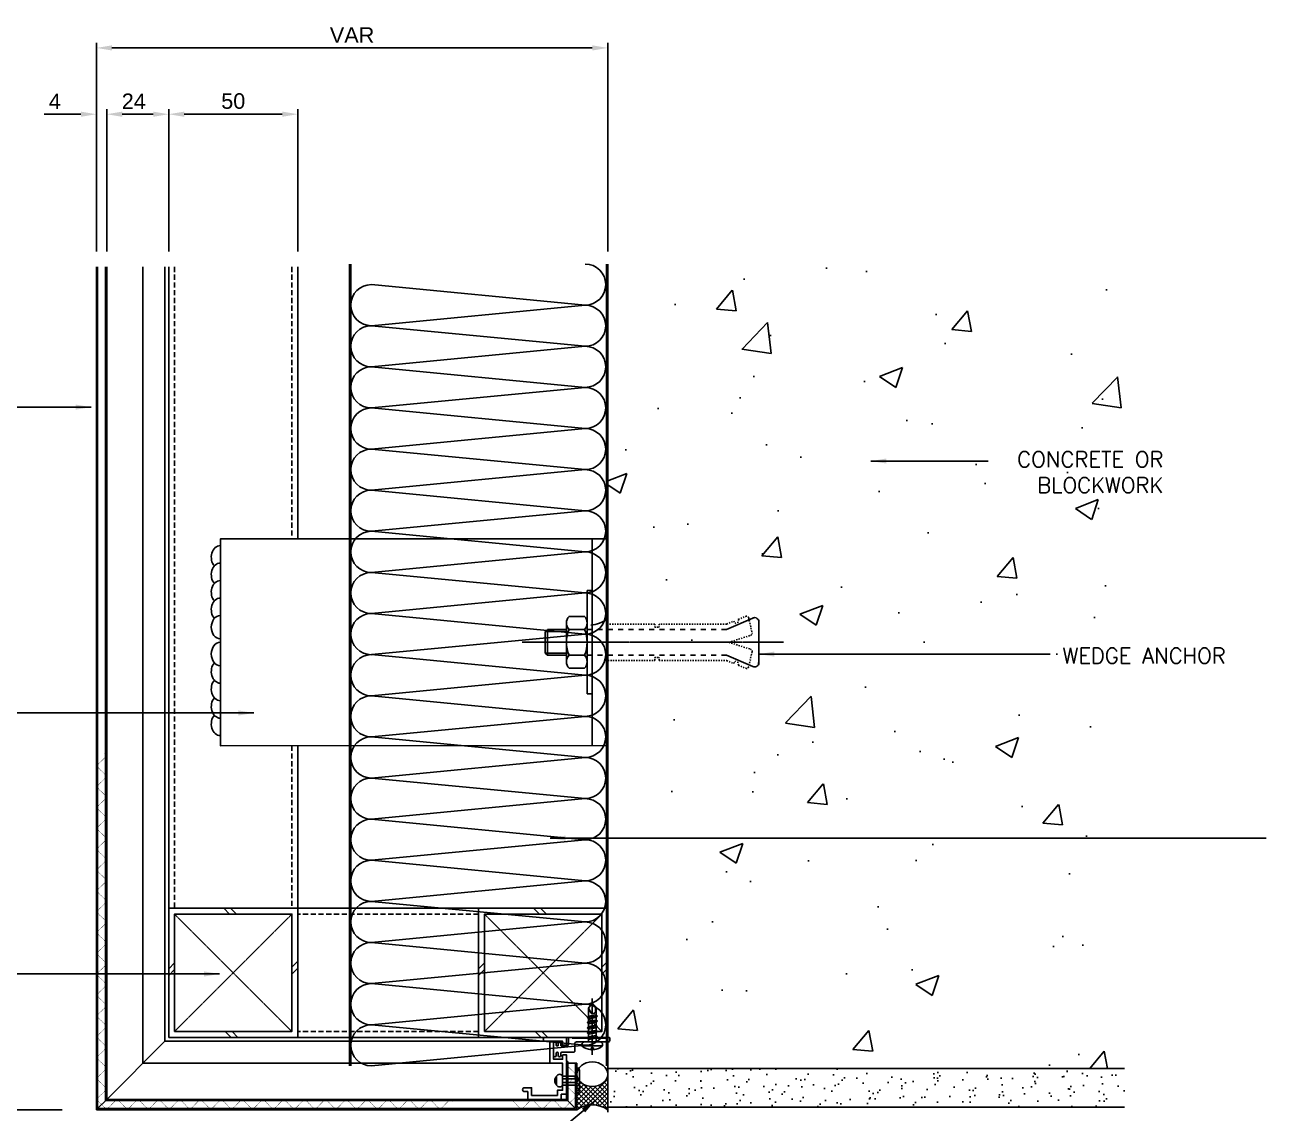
# Model space of a CAD drawing. Header units: millimetres. Extents: x 3549 to 7984, y 668 to 4080.
# Drawn here: x 3926.2 to 4406.7, y 1752.8 to 2174.1 of the extents above; entities that cross this region are included whole.
import ezdxf

# ---------------------------------------------------------------- set-up
doc = ezdxf.new("R2010")
doc.units = ezdxf.units.MM
for name, pattern in [('A2', [8, 2, -2, 2, -2]), ('C2', [1.125, 0.75, -0.125, 0.125, -0.125]), ('CENTER', [7.75, 7.25, -0.25, 0, -0.25]), ('HIDDEN', [0.375, 0.25, -0.125]), ('HIDDEN2', [1, 0.5, -0.5])]:
    doc.linetypes.add(name, pattern=pattern)
doc.layers.get('Defpoints').update_dxf_attribs({"color": 211})
for name, color, linetype in [('.1 text box', 7, 'Continuous'), ('3', 3, 'Continuous'), ('4', 4, 'Continuous'), ('A-SECT-WALL', 52, 'Continuous'), ('BOARD', 55, 'Continuous'), ('Bolt', 1, 'Continuous'), ('Dims', 1, 'Continuous'), ('FAST', 60, 'Continuous'), ('INS', 2, 'Continuous'), ('PI', 6, 'Continuous'), ('Structure', 6, 'Continuous'), ('TEXT', 2, 'Continuous')]:
    doc.layers.add(name, color=color, linetype=linetype)
doc.layers.add('NT Panel', color=7, linetype='Continuous', true_color=0xbfff7f)
doc.layers.add('PANEL', color=9, linetype='Continuous', true_color=0x808080)
doc.styles.get("Standard").update_dxf_attribs({"font": 'arial.ttf'})
doc.styles.add('style1', font='simplex.shx')
doc.dimstyles.new('Telling', dxfattribs={"dimscale": 2, "dimtxt": 3, "dimasz": 3, "dimexe": 1, "dimexo": 3, "dimgap": 1, "dimtad": 1, "dimdec": 1, "dimrnd": 1, "dimdsep": 46, "dimtxsty": 'Standard', "dimcen": 3, "dimclrd": 1, "dimclre": 1, "dimclrt": 2, "dimadec": 0, "dimazin": 0, "dimtfac": 1, "dimtdec": 1, "dimtofl": 0, "dimtmove": 0, "dimatfit": 0, "dimfxl": 1, "dimtolj": 1, "dimtzin": 0, "dimlwe": -1, "dimarcsym": 0})

# ---------------------------------------------------------------- blocks, each defined once
blk = doc.blocks.new('*D52')
at = {"layer": 'Defpoints', "color": 0, "transparency": 16777216}
for p in [(3701.16, 2080.39), (3953.87, 2080.39), (3946.65, 1754.17)]:
    blk.add_point(p, dxfattribs=at)
at = {"layer": 'Dims', "color": 1, "lineweight": -2, "transparency": 16777216}
blk.add_line((3701.16, 1760.17), (3701.16, 2074.39), dxfattribs=at)
at = {"layer": 'Dims', "color": 1, "transparency": 16777216}
blk.add_line((3940.65, 1754.17), (3699.16, 1754.17), dxfattribs=at)
for points in [[(3700.16, 2074.39), (3702.16, 2074.39), (3701.16, 2080.39)], [(3700.16, 1760.17), (3702.16, 1760.17), (3701.16, 1754.17)]]:
    blk.add_solid(points, dxfattribs=at)
at = {"layer": 'Dims', "color": 2, "transparency": 16777216, "insert": (3696.11, 1917.28), "char_height": 6, "attachment_point": 5, "rotation": 90}
blk.add_mtext('\\A1;ALUMIX FLUX "DIM"', dxfattribs=at)
blk = doc.blocks.new('*D45')
at = {"layer": 'Defpoints', "color": 0, "transparency": 16777216}
for p in [(4139.87, 1754.17), (4151.87, 1754.17), (4139.87, 1728.97)]:
    blk.add_point(p, dxfattribs=at)
at = {"layer": 'Dims', "color": 1, "transparency": 16777216}
for p, q in [((4139.87, 1748.17), (4139.87, 1726.97)), ((4151.87, 1748.17), (4151.87, 1726.97))]:
    blk.add_line(p, q, dxfattribs=at)
at = {"layer": 'Dims', "color": 1, "lineweight": -2, "transparency": 16777216}
for p, q in [((4133.87, 1728.97), (4127.87, 1728.97)), ((4157.87, 1728.97), (4163.87, 1728.97))]:
    blk.add_line(p, q, dxfattribs=at)
at = {"layer": 'Dims', "color": 1, "transparency": 16777216}
for points in [[(4133.87, 1729.97), (4133.87, 1727.97), (4139.87, 1728.97)], [(4157.87, 1729.97), (4157.87, 1727.97), (4151.87, 1728.97)]]:
    blk.add_solid(points, dxfattribs=at)
at = {"layer": 'Dims', "color": 2, "transparency": 16777216, "insert": (4145.87, 1733.98), "char_height": 6, "attachment_point": 5}
blk.add_mtext('\\A1;12', dxfattribs=at)
blk = doc.blocks.new('*D32')
at = {"layer": 'Defpoints', "color": 0, "transparency": 16777216}
for p in [(3946.65, 1754.17), (3701.16, 1539.88), (4055.87, 1539.88)]:
    blk.add_point(p, dxfattribs=at)
at = {"layer": 'Dims', "color": 1, "transparency": 16777216}
blk.add_line((3940.65, 1754.17), (3699.16, 1754.17), dxfattribs=at)
at = {"layer": 'Dims', "color": 1, "lineweight": -2, "transparency": 16777216}
blk.add_line((3701.16, 1748.17), (3701.16, 1545.88), dxfattribs=at)
at = {"layer": 'Dims', "color": 1, "transparency": 16777216}
for points in [[(3700.16, 1748.17), (3702.16, 1748.17), (3701.16, 1754.17)], [(3700.16, 1545.88), (3702.16, 1545.88), (3701.16, 1539.88)]]:
    blk.add_solid(points, dxfattribs=at)
at = {"layer": 'Dims', "color": 2, "transparency": 16777216, "insert": (3696.05, 1647.03), "char_height": 6, "attachment_point": 5, "rotation": 90}
blk.add_mtext('\\A1;WINDOW "DIM"', dxfattribs=at)
blk = doc.blocks.new('50')
at = {"color": 1, "linetype": 'CENTER'}
for p, q in [((-3.97, -22.7), (-49.37, 22.7)), ((-3.97, 22.7), (-49.37, -22.7))]:
    blk.add_line(p, q, dxfattribs=at)
at = {"layer": 'PI', "color": 9}
for p, q in [((-31.12, 25), (-28.82, 22.7)), ((-28.47, 25), (-26.17, 22.7)), ((-49.37, 1.24), (-51.67, -1.06)), ((-1.67, 1.82), (-3.97, -0.48)), ((-49.37, -1.41), (-51.67, -3.71)), ((-1.67, -0.83), (-3.97, -3.13)), ((-30.54, -22.7), (-28.24, -25)), ((-27.89, -22.7), (-25.59, -25))]:
    blk.add_line(p, q, dxfattribs=at)
at = {"layer": 'PI', "color": 4}
for points in [[(-1.67, -25), (-51.67, -25), (-51.67, 25), (-1.67, 25)], [(-3.97, -22.7), (-49.37, -22.7), (-49.37, 22.7), (-3.97, 22.7)]]:
    blk.add_lwpolyline(points, close=True, dxfattribs=at)
blk = doc.blocks.new('*D28')
at = {"layer": 'Defpoints', "color": 0, "transparency": 16777216}
for p in [(3957.87, 2139.48), (3957.87, 2080.39), (3981.87, 2080.39)]:
    blk.add_point(p, dxfattribs=at)
at = {"layer": 'Dims', "color": 1, "transparency": 16777216}
for p, q in [((3957.87, 2086.39), (3957.87, 2141.48)), ((3981.87, 2086.39), (3981.87, 2141.48))]:
    blk.add_line(p, q, dxfattribs=at)
at = {"layer": 'Dims', "color": 1, "lineweight": -2, "transparency": 16777216}
blk.add_line((3975.87, 2139.48), (3963.87, 2139.48), dxfattribs=at)
at = {"layer": 'Dims', "color": 1, "transparency": 16777216}
for points in [[(3963.87, 2140.48), (3963.87, 2138.48), (3957.87, 2139.48)], [(3975.87, 2140.48), (3975.87, 2138.48), (3981.87, 2139.48)]]:
    blk.add_solid(points, dxfattribs=at)
at = {"layer": 'Dims', "color": 2, "transparency": 16777216, "insert": (3968.37, 2144.49), "char_height": 6, "attachment_point": 5}
blk.add_mtext('\\A1;24', dxfattribs=at)
blk = doc.blocks.new('*D29')
at = {"layer": 'Defpoints', "color": 0, "transparency": 16777216}
for p in [(3953.87, 2139.48), (3953.87, 2080.39), (3957.87, 2080.39)]:
    blk.add_point(p, dxfattribs=at)
at = {"layer": 'Dims', "color": 1, "lineweight": -2, "transparency": 16777216}
for p, q in [((3947.87, 2139.48), (3933.72, 2139.48)), ((3963.87, 2139.48), (3969.87, 2139.48))]:
    blk.add_line(p, q, dxfattribs=at)
at = {"layer": 'Dims', "color": 1, "transparency": 16777216}
for p, q in [((3953.87, 2086.39), (3953.87, 2141.48)), ((3957.87, 2086.39), (3957.87, 2141.48))]:
    blk.add_line(p, q, dxfattribs=at)
for points in [[(3947.87, 2140.48), (3947.87, 2138.48), (3953.87, 2139.48)], [(3963.87, 2140.48), (3963.87, 2138.48), (3957.87, 2139.48)]]:
    blk.add_solid(points, dxfattribs=at)
at = {"layer": 'Dims', "color": 2, "transparency": 16777216, "insert": (3937.8, 2144.48), "char_height": 6, "attachment_point": 5}
blk.add_mtext('\\A1;4', dxfattribs=at)
blk = doc.blocks.new('*D30')
at = {"layer": 'Defpoints', "color": 0, "transparency": 16777216}
for p in [(4151.87, 2165.14), (3953.87, 2080.39), (4151.87, 2080.39)]:
    blk.add_point(p, dxfattribs=at)
at = {"layer": 'Dims', "color": 1, "transparency": 16777216}
for p, q in [((3953.87, 2086.39), (3953.87, 2167.14)), ((4151.87, 2086.39), (4151.87, 2167.14))]:
    blk.add_line(p, q, dxfattribs=at)
at = {"layer": 'Dims', "color": 1, "lineweight": -2, "transparency": 16777216}
blk.add_line((3959.87, 2165.14), (4145.87, 2165.14), dxfattribs=at)
at = {"layer": 'Dims', "color": 1, "transparency": 16777216}
for points in [[(3959.87, 2166.14), (3959.87, 2164.14), (3953.87, 2165.14)], [(4145.87, 2166.14), (4145.87, 2164.14), (4151.87, 2165.14)]]:
    blk.add_solid(points, dxfattribs=at)
at = {"layer": 'Dims', "color": 2, "transparency": 16777216, "insert": (4052.87, 2170.14), "char_height": 6, "attachment_point": 5}
blk.add_mtext('\\A1;VAR', dxfattribs=at)
blk = doc.blocks.new('*D31')
at = {"layer": 'Defpoints', "color": 0, "transparency": 16777216}
for p in [(4031.87, 2139.48), (3981.87, 2080.39), (4031.87, 2080.39)]:
    blk.add_point(p, dxfattribs=at)
at = {"layer": 'Dims', "color": 1, "transparency": 16777216}
for p, q in [((3981.87, 2086.39), (3981.87, 2141.48)), ((4031.87, 2086.39), (4031.87, 2141.48))]:
    blk.add_line(p, q, dxfattribs=at)
at = {"layer": 'Dims', "color": 1, "lineweight": -2, "transparency": 16777216}
blk.add_line((3987.87, 2139.48), (4025.87, 2139.48), dxfattribs=at)
at = {"layer": 'Dims', "color": 1, "transparency": 16777216}
for points in [[(3987.87, 2140.48), (3987.87, 2138.48), (3981.87, 2139.48)], [(4025.87, 2140.48), (4025.87, 2138.48), (4031.87, 2139.48)]]:
    blk.add_solid(points, dxfattribs=at)
at = {"layer": 'Dims', "color": 2, "transparency": 16777216, "insert": (4006.87, 2144.54), "char_height": 6, "attachment_point": 5}
blk.add_mtext('\\A1;50', dxfattribs=at)
blk = doc.blocks.new('SLIDE-MOLD')
at = {"layer": '.1 text box', "color": 7, "ltscale": 0.8, "true_color": 0xffffff, "elevation": 0}
blk.add_lwpolyline([(27951.36, 11468.84), (27951.36, 11465.84), (27951.36, 11468.84), (27964.36, 11468.84), (27964.36, 11466.84), (27966.36, 11466.84), (27966.36, 11454.59), (27966.74, 11454.52, -0.679596), (27966.74, 11454.15), (27966.36, 11454.09), (27966.36, 11451.59), (27965.11, 11451.59, -0.414214), (27964.86, 11451.84), (27964.86, 11453.34), (27961.36, 11453.34), (27961.36, 11446.34), (27964.86, 11446.34), (27964.86, 11447.59, -0.414214), (27965.11, 11447.84), (27966.36, 11447.84), (27966.36, 11445.09, -0.414214), (27966.11, 11444.84), (27958.11, 11444.84, -1), (27958.11, 11446.34), (27959.86, 11446.34), (27959.86, 11454.59, -0.414214), (27960.11, 11454.84), (27964.86, 11454.84), (27964.86, 11465.34), (27962.86, 11465.34), (27962.86, 11467.34), (27952.86, 11467.34), (27952.86, 11464.34), (27950.11, 11464.34, -1), (27950.11, 11465.84), (27951.36, 11465.84)], format="xyb", dxfattribs=at)
blk.add_lwpolyline([(27982.86, 11444.84), (27981.86, 11444.84, -0.414214), (27981.61, 11445.09), (27981.61, 11445.14), (27968.61, 11445.14), (27968.61, 11445.09, -0.414214), (27968.36, 11444.84), (27967.36, 11444.84, -0.414214), (27967.11, 11445.09), (27967.11, 11447.64, 0.414214), (27966.61, 11448.14), (27964.41, 11448.14, 0.414214), (27964.16, 11447.89), (27964.16, 11446.94, -1), (27963.16, 11446.94), (27963.16, 11447.89, 0.414214), (27962.91, 11448.14), (27962.61, 11448.14, 0.414214), (27962.36, 11447.89), (27962.36, 11446.94, -1), (27961.36, 11446.94), (27961.36, 11451.84, -1), (27962.36, 11451.84), (27962.36, 11450.89, 0.414214), (27962.61, 11450.64), (27962.91, 11450.64, 0.414214), (27963.16, 11450.89), (27963.16, 11451.84, -1), (27964.16, 11451.84), (27964.16, 11450.89, 0.414214), (27964.41, 11450.64), (27969.12, 11450.64, -0.414214), (27969.62, 11450.14), (27969.62, 11447.14, 0.414214), (27970.12, 11446.64), (27976.06, 11446.64), (27976.36, 11446.34), (27976.66, 11446.64), (27982.61, 11446.64, -0.414214), (27983.11, 11446.14), (27983.11, 11445.09, -0.414214)], format="xyb", close=True, dxfattribs=at)
blk = doc.blocks.new('피스')
at = {"color": 1, "linetype": 'CENTER'}
for p, q in [((0, 4.99), (0, -16.77)), ((-0.5, 2.98), (-0.4, 2.3)), ((0.5, 2.98), (0.4, 2.3))]:
    blk.add_line(p, q, dxfattribs=at)
at = {"color": 6}
for p, q in [((-4, 1.5), (-4, 1)), ((-4, 1.5), (4, 1.5)), ((-3, 0), (3, 0)), ((-0.4, 2.3), (0.4, 2.3)), ((4, 1.5), (4, 1)), ((2, -1.5), (-2, -2)), ((-1.5, -1.5), (-2, -2)), ((-2, -2), (-1.5, -2.5)), ((-1.5, -3.5), (-2, -4)), ((2, -3.5), (-2, -4)), ((-2, -4), (-1.5, -4.5)), ((-1.5, -0.5), (-1.5, -1.5)), ((1.5, -1), (-1.5, -1.5)), ((1.5, -2), (-1.5, -2.5)), ((-1.5, -2.5), (-1.5, -3.5)), ((1.5, -3), (-1.5, -3.5)), ((1.5, -4), (-1.5, -4.5)), ((-1.5, -4.5), (-1.5, -5.5)), ((1.5, -0.5), (1.5, -1)), ((1.5, -1), (2, -1.5)), ((2, -1.5), (1.5, -2)), ((1.5, -2), (1.5, -3)), ((1.5, -3), (2, -3.5)), ((2, -3.5), (1.5, -4)), ((1.5, -4), (1.5, -5)), ((-1.5, -5.5), (-2, -6)), ((2, -5.5), (-2, -6)), ((-2, -6), (-1.5, -6.5)), ((-1.5, -7.5), (-2, -8)), ((2, -7.5), (-2, -8)), ((-2, -8), (-1.5, -8.5)), ((-1.5, -9.5), (-2, -10)), ((2, -9.5), (-2, -10)), ((1.5, -5), (-1.5, -5.5)), ((1.5, -6), (-1.5, -6.5)), ((-1.5, -6.5), (-1.5, -7.5)), ((1.5, -7), (-1.5, -7.5)), ((1.5, -8), (-1.5, -8.5)), ((-1.5, -8.5), (-1.5, -9.5)), ((1.5, -9), (-1.5, -9.5)), ((1.5, -5), (2, -5.5)), ((2, -5.5), (1.5, -6)), ((1.5, -6), (1.5, -7)), ((1.5, -7), (2, -7.5)), ((2, -7.5), (1.5, -8)), ((1.5, -8), (1.5, -9)), ((1.5, -9), (2, -9.5)), ((2, -9.5), (1.5, -10)), ((-2, -10), (-1.5, -10.5)), ((1.5, -10), (-1.5, -10.5)), ((-1.5, -10.5), (-1.5, -13.5)), ((0, -15), (-1.5, -13.5)), ((-1.27, -13.54), (-1.27, -11.97)), ((0, -15), (-1.27, -13.54)), ((0, -15), (1.5, -13.03)), ((1.5, -13.03), (0.6, -11.47)), ((1.5, -10), (1.5, -13.03))]:
    blk.add_line(p, q, dxfattribs=at)
for centre, radius, start, end in [((0, -3.08), 6.08, 94.7146, 131.1121), ((-3, 1), 1, 180, 270), ((-2, -0.5), 0.5, 0, 90), ((0, -3.08), 6.08, 48.8879, 85.2854), ((2, -0.5), 0.5, 90, 180), ((3, 1), 1, 270, 0), ((-0.27, -11.97), 1, 30.0863, 180)]:
    blk.add_arc(centre, radius, start, end, dxfattribs=at)
blk = doc.blocks.new('N-SCREW')
at = {"color": 6}
blk.add_blockref('피스', (17.25, -1.03), dxfattribs=at)
blk = doc.blocks.new('sandwitch-p')
at = {"layer": 'PANEL'}
for p, q in [((-402.14, 2613.74), (-394.18, 2696.5)), ((-394.18, 2696.5), (-386.22, 2613.74)), ((-386.22, 2613.74), (-378.27, 2696.5)), ((-378.27, 2696.5), (-370.31, 2613.74)), ((-370.31, 2613.74), (-362.35, 2696.5)), ((-362.35, 2696.5), (-354.39, 2613.74)), ((-354.39, 2613.74), (-346.43, 2696.5)), ((-346.43, 2696.5), (-338.48, 2613.74)), ((-338.48, 2613.74), (-330.52, 2696.5)), ((-330.52, 2696.5), (-322.56, 2613.74))]:
    blk.add_line(p, q, dxfattribs=at)
for points in [[(-322.56, 2705.28), (-410.1, 2705.28)], [(-322.56, 2704.78), (-410.1, 2704.78)], [(-322.56, 2605.78), (-410.1, 2605.78)], [(-322.56, 2605.28), (-410.1, 2605.28)]]:
    blk.add_lwpolyline(points, dxfattribs=at)
for centre, start, end in [((-402.14, 2696.5), 0, 180), ((-386.22, 2696.5), 0, 180), ((-370.31, 2696.5), 0, 180), ((-354.39, 2696.5), 0, 180), ((-338.48, 2696.5), 0, 180), ((-394.18, 2613.74), 180, 0), ((-378.27, 2613.74), 180, 0), ((-362.35, 2613.74), 180, 0), ((-346.43, 2613.74), 180, 0), ((-330.52, 2613.74), 180, 0)]:
    blk.add_arc(centre, 7.96, start, end, dxfattribs=at)

msp = doc.modelspace()

# ---------------------------------------------------------------- hatches: boundary and pattern name
at = {"ltscale": 0.5}
h = msp.add_hatch(dxfattribs=at)
h.set_pattern_fill('AR-SAND', color=256, scale=5, angle=-90)
h.set_pattern_definition([(307.5, (-138129.127, 3196235.61), (9.634118845, 0.31496679), [0, -7.6, 0, -8.5, 0, -8.125]), (277.5, (-138129.127, 3196235.61), (14.110730326, -8.848883526), [0, -4.1, 0, -6.85, 0, -2.625]), (237.5, (-138129.127, 3196241.76), (0.028295268, -15.570709309), [0, -2.5, 0, -9, 0, -11.75]), (227.5, (-138129.127, 3196241.76), (4.388377825, -15.030633023), [0, -1.25, 0, -5.9, 0, -6.75])])
h.paths.add_polyline_path([(4351.87, 1755.17), (4351.87, 1770.17), (4151.87, 1770.17), (4151.87, 1755.17)])
at = {"layer": 'BOARD'}
h = msp.add_hatch(dxfattribs=at)
h.set_pattern_fill('ANSI37', color=256, scale=0.4, angle=180, style=0)
h.set_pattern_definition([(225, (25045.8359, 32042.5583), (0.898025557, -0.898025557), []), (315, (25045.8359, 32042.5583), (0.898025557, 0.898025557), [])])
edge = h.paths.add_edge_path()
edge.add_ellipse((4145.87, 1767.89), major_axis=(6, 0), ratio=0.793089, start_angle=180, end_angle=360)
edge.add_line((4151.87, 1767.89), (4151.87, 1754.17))
edge.add_arc((4145.87, 1745.2), 10.79, 416.2071, 483.7929)
edge.add_line((4139.87, 1754.17), (4139.87, 1767.89))
at = {"layer": 'Structure'}
h = msp.add_hatch(dxfattribs=at)
h.set_pattern_fill('AR-CONC', color=256, scale=0.5, style=0)
h.set_pattern_definition([(50, (6261.28, -11087.04), (91.09233, -7.96954), [9.525, -104.775]), (355, (6261.28, -11087.04), (-17.6217, 95.5284), [7.62, -83.8203]), (100.45144, (6268.87, -11087.71), (73.4706, 87.5589), [8.095, -89.0451]), (46.1842, (6261.28, -11061.64), (135.5395, -21.0212), [14.2875, -157.1625]), (96.6356, (6272.57, -11063.4), (118.7021, 123.713), [12.1425, -133.5678]), (351.1842, (6261.28, -11061.64), (118.702, 123.713), [11.43, -125.7299]), (21, (6273.98, -11067.99), (75.8072, -51.1326), [9.525, -104.775]), (326, (6273.98, -11067.99), (30.901, 92.094), [7.62, -83.82]), (71.45144, (6280.3, -11072.25), (106.7082, 40.9614), [8.095, -89.045]), (37.5, (6261.28, -11087.043), (1.5443, 42.27752), [0, -82.804, 0, -85.09, 0, -84.1375]), (7.5, (6261.28, -11087.043), (33.40983, 50.09029), [0, -48.514, 0, -80.899, 0, -32.0675]), (327.5, (6232.958, -11087.043), (67.7953, -2.86437), [0, -31.75, 0, -99.06, 0, -131.445]), (317.5, (6220.26, -11087.04), (74.0646, 12.71325), [0, -41.275, 0, -65.786, 0, -93.345])])
h.paths.add_polyline_path([(4151.87, 2080.39), (4351.87, 2080.39), (4351.87, 1770.17), (4151.87, 1770.17)])

# ---------------------------------------------------------------- linework, layer by layer
at = {"color": 2}
for p, q in [((4145.87, 1895.07), (4145.87, 1975.07)), ((4135.87, 1942.57), (4135.87, 1927.57)), ((4127.68, 1930.9), (4127.68, 1939.24)), ((4127.68, 1939.24), (4135.88, 1939.24)), ((4128.51, 1940.07), (4128.51, 1930.07)), ((4135.88, 1940.07), (4128.51, 1940.07)), ((4142.86, 1940.07), (4136.87, 1940.07)), ((4127.68, 1930.9), (4128.51, 1930.07)), ((4127.68, 1930.9), (4135.87, 1930.9)), ((4128.51, 1930.07), (4135.87, 1930.07)), ((4142.86, 1930.07), (4136.87, 1930.07))]:
    msp.add_line(p, q, dxfattribs=at)
at = {"color": 4}
for p, q in [((4143.87, 1955.07), (4143.87, 1915.07)), ((4143.87, 1955.07), (4145.87, 1955.07)), ((4143.87, 1915.07), (4145.87, 1915.07))]:
    msp.add_line(p, q, dxfattribs=at)
msp.add_line((4143.87, 1942.57), (4143.87, 1927.57))
at = {"color": 2, "linetype": 'HIDDEN2'}
for p, q in [((4170.04, 1942.15), (4151.87, 1942.15)), ((4170.04, 1942.15), (4170.04, 1940.9)), ((4171.7, 1942.15), (4171.7, 1940.9)), ((4197.87, 1942.15), (4171.7, 1942.15)), ((4197.87, 1942.15), (4200.66, 1943.27)), ((4200.66, 1943.27), (4201.02, 1942.36)), ((4201.02, 1942.36), (4202.72, 1943.05)), ((4202.38, 1943.96), (4205.29, 1945.12)), ((4202.38, 1943.96), (4202.72, 1943.05)), ((4206.42, 1944.53), (4207.7, 1938.73)), ((4170.04, 1940.9), (4171.7, 1940.9)), ((4198.7, 1935.07), (4207.14, 1937.75)), ((4198.7, 1935.07), (4207.14, 1932.38)), ((4151.87, 1927.99), (4170.04, 1927.99)), ((4170.04, 1929.24), (4171.7, 1929.24)), ((4170.04, 1927.99), (4170.04, 1929.24)), ((4171.7, 1927.99), (4171.7, 1929.24)), ((4171.7, 1927.99), (4197.87, 1927.99)), ((4197.87, 1927.99), (4200.66, 1926.87)), ((4200.66, 1926.87), (4201.02, 1927.78)), ((4201.02, 1927.78), (4202.72, 1927.09)), ((4202.38, 1926.18), (4202.72, 1927.09)), ((4207.7, 1931.41), (4206.42, 1925.61)), ((4202.38, 1926.18), (4205.29, 1925.02))]:
    msp.add_line(p, q, dxfattribs=at)
at = {"color": 3}
for p, q in [((4197.87, 1940.07), (4208.04, 1944.48)), ((4210.37, 1942.95), (4210.37, 1927.19)), ((4197.87, 1930.07), (4208.04, 1925.66))]:
    msp.add_line(p, q, dxfattribs=at)
at = {"color": 3, "linetype": 'A2'}
for p, q in [((4197.87, 1940.07), (4143.87, 1940.07)), ((4143.87, 1930.07), (4197.87, 1930.07))]:
    msp.add_line(p, q, dxfattribs=at)
at = {"color": 1, "linetype": 'C2'}
msp.add_line((4118.7, 1935.07), (4219.95, 1935.07), dxfattribs=at)
at = {"color": 18, "linetype": 'HIDDEN2', "true_color": 0x000000}
msp.add_line((4140.37, 1782.17), (4151.37, 1782.17), dxfattribs=at)
at = {"color": 1, "ltscale": 0.5}
for p, q in [((4151.87, 1770.17), (4251.87, 1770.17)), ((4151.87, 1755.17), (4351.87, 1755.17))]:
    msp.add_line(p, q, dxfattribs=at)
at = {"color": 2}
msp.add_lwpolyline([(4142.86, 1940.07, -0.202073), (4142.86, 1930.07, -0.404145), (4142.86, 1925.07), (4136.88, 1925.07, -0.404145), (4136.88, 1930.07, -0.202073), (4136.88, 1940.07, -0.404145), (4136.88, 1945.07), (4142.86, 1945.07, -0.404145)], format="xyb", close=True, dxfattribs=at)
at = {"color": 8}
msp.add_lwpolyline([(4151.87, 1753.17), (4151.88, 1823.17)], dxfattribs=at)
msp.add_arc((4143.56, 1956.62), 15.03, 276.4429, 303.5617, dxfattribs=at)
at = {"color": 2, "linetype": 'HIDDEN2'}
for centre, start, end in [((4205.6, 1944.35), 12.5288, 111.8014), ((4206.89, 1938.55), 287.6501, 12.5288), ((4206.89, 1931.59), 347.4712, 72.3499), ((4205.6, 1925.79), 248.1986, 347.4712)]:
    msp.add_arc(centre, 0.833, start, end, dxfattribs=at)
at = {"color": 3}
for centre, start, end in [((4208.7, 1942.95), 0, 113.4287), ((4208.7, 1927.19), 246.5713, 0)]:
    msp.add_arc(centre, 1.67, start, end, dxfattribs=at)
at = {"layer": '3', "color": 4}
for p, q in [((3981.87, 2080.39), (3981.87, 1806.7)), ((4031.87, 2080.39), (4031.87, 1975.06)), ((4031.87, 1895.06), (4031.87, 1832.17)), ((4101.87, 1832.17), (4031.87, 1832.17)), ((4101.87, 1782.17), (4031.87, 1782.17))]:
    msp.add_line(p, q, dxfattribs=at)
at = {"layer": 'A-SECT-WALL', "color": 5}
for p, q in [((3954.37, 2080.39), (3954.37, 1754.67)), ((3957.37, 2080.39), (3957.37, 1757.67)), ((3957.87, 1758.17), (3954.37, 1754.67)), ((3954.37, 1754.67), (4136.37, 1754.67)), ((3957.37, 1757.67), (4133.37, 1757.67))]:
    msp.add_line(p, q, dxfattribs=at)
at = {"layer": 'BOARD', "const_width": 0.125}
for points in [[(3955.94, 1756.19), (3955.53, 1756.52), (3955.13, 1756.9), (3954.84, 1757.25), (3954.64, 1757.57), (3954.53, 1757.87), (3954.5, 1758.17), (3954.53, 1758.46), (3954.64, 1758.77), (3954.84, 1759.09), (3955.13, 1759.43), (3955.53, 1759.81), (3955.94, 1760.14), (3956.34, 1760.56), (3956.74, 1760.93), (3957.03, 1761.28), (3957.23, 1761.6), (3957.34, 1761.9), (3957.37, 1762.2), (3957.34, 1762.5), (3957.23, 1762.8), (3957.03, 1763.12), (3956.74, 1763.47), (3956.34, 1763.84), (3955.94, 1764.26), (3955.53, 1764.59), (3955.13, 1764.97), (3954.84, 1765.31), (3954.64, 1765.63), (3954.53, 1765.94), (3954.5, 1766.23), (3954.53, 1766.53), (3954.64, 1766.83), (3954.84, 1767.16), (3955.13, 1767.5), (3955.53, 1767.88), (3955.94, 1768.21), (3956.34, 1768.62), (3956.74, 1769), (3957.03, 1769.35), (3957.23, 1769.67), (3957.34, 1769.97), (3957.37, 1770.27), (3957.34, 1770.56), (3957.23, 1770.87), (3957.03, 1771.19), (3956.74, 1771.53), (3956.34, 1771.91), (3955.94, 1772.33), (3955.53, 1772.66), (3955.13, 1773.03), (3954.84, 1773.38), (3954.64, 1773.7), (3954.53, 1774), (3954.5, 1774.3), (3954.53, 1774.6), (3954.64, 1774.9), (3954.84, 1775.22), (3955.13, 1775.57), (3955.53, 1775.94), (3955.94, 1776.27), (3956.34, 1776.69), (3956.74, 1777.07), (3957.03, 1777.41), (3957.23, 1777.73), (3957.34, 1778.04), (3957.37, 1778.33), (3957.34, 1778.63), (3957.23, 1778.93), (3957.03, 1779.25), (3956.74, 1779.6), (3956.34, 1779.98), (3955.94, 1780.39), (3955.53, 1780.72), (3955.13, 1781.1), (3954.84, 1781.44), (3954.64, 1781.77), (3954.53, 1782.07), (3954.5, 1782.37), (3954.53, 1782.66), (3954.64, 1782.97), (3954.84, 1783.29), (3955.13, 1783.63), (3955.53, 1784.01), (3955.94, 1784.34), (3956.34, 1784.76), (3956.74, 1785.13), (3957.03, 1785.48), (3957.23, 1785.8), (3957.34, 1786.1), (3957.37, 1786.4), (3957.34, 1786.7), (3957.23, 1787), (3957.03, 1787.32), (3956.74, 1787.67), (3956.34, 1788.04), (3955.94, 1788.46), (3955.53, 1788.79), (3955.13, 1789.17), (3954.84, 1789.51), (3954.64, 1789.83), (3954.53, 1790.14), (3954.5, 1790.43), (3954.53, 1790.73), (3954.64, 1791.03), (3954.84, 1791.35), (3955.13, 1791.7), (3955.53, 1792.08), (3955.94, 1792.41), (3956.34, 1792.82), (3956.74, 1793.2), (3957.03, 1793.54), (3957.23, 1793.86), (3957.34, 1794.17), (3957.37, 1794.46), (3957.34, 1794.76), (3957.23, 1795.07), (3957.03, 1795.39), (3956.74, 1795.73), (3956.34, 1796.11), (3955.94, 1796.52), (3955.53, 1796.85), (3955.13, 1797.23), (3954.84, 1797.58), (3954.64, 1797.9), (3954.53, 1798.2), (3954.5, 1798.5), (3954.53, 1798.79), (3954.64, 1799.1), (3954.84, 1799.42), (3955.13, 1799.76), (3955.53, 1800.14), (3955.94, 1800.47), (3956.34, 1800.89), (3956.74, 1801.26), (3957.03, 1801.61), (3957.23, 1801.93), (3957.34, 1802.23), (3957.37, 1802.53), (3957.34, 1802.83), (3957.23, 1803.13), (3957.03, 1803.45), (3956.74, 1803.8), (3956.34, 1804.17), (3955.94, 1804.59), (3955.53, 1804.92), (3955.13, 1805.3), (3954.84, 1805.64), (3954.64, 1805.96), (3954.53, 1806.27), (3954.5, 1806.56), (3954.53, 1806.86), (3954.64, 1807.16), (3954.84, 1807.49), (3955.13, 1807.83), (3955.53, 1808.21), (3955.94, 1808.54), (3956.34, 1808.95), (3956.74, 1809.33), (3957.03, 1809.68), (3957.23, 1810), (3957.34, 1810.3), (3957.37, 1810.6), (3957.34, 1810.89), (3957.23, 1811.2), (3957.03, 1811.52), (3956.74, 1811.86), (3956.34, 1812.24), (3955.94, 1812.66), (3955.53, 1812.99), (3955.13, 1813.36), (3954.84, 1813.71), (3954.64, 1814.03), (3954.53, 1814.33), (3954.5, 1814.63), (3954.53, 1814.93), (3954.64, 1815.23), (3954.84, 1815.55), (3955.13, 1815.9), (3955.53, 1816.27), (3955.94, 1816.6), (3956.34, 1817.02), (3956.74, 1817.4), (3957.03, 1817.74), (3957.23, 1818.06), (3957.34, 1818.37), (3957.37, 1818.66), (3957.34, 1818.96), (3957.23, 1819.26), (3957.03, 1819.58), (3956.74, 1819.93), (3956.34, 1820.31), (3955.94, 1820.72), (3955.53, 1821.05), (3955.13, 1821.43), (3954.84, 1821.77), (3954.64, 1822.1), (3954.53, 1822.4), (3954.5, 1822.7), (3954.53, 1822.99), (3954.64, 1823.3), (3954.84, 1823.62), (3955.13, 1823.96), (3955.53, 1824.34), (3955.94, 1824.67), (3956.34, 1825.09), (3956.74, 1825.46), (3957.03, 1825.81), (3957.23, 1826.13), (3957.34, 1826.43), (3957.37, 1826.73), (3957.34, 1827.03), (3957.23, 1827.33), (3957.03, 1827.65), (3956.74, 1828), (3956.34, 1828.37), (3955.94, 1828.79), (3955.53, 1829.12), (3955.13, 1829.5), (3954.84, 1829.84), (3954.64, 1830.16), (3954.53, 1830.47), (3954.5, 1830.76), (3954.53, 1831.06), (3954.64, 1831.36), (3954.84, 1831.68), (3955.13, 1832.03), (3955.53, 1832.41), (3955.94, 1832.74), (3956.34, 1833.15), (3956.74, 1833.53), (3957.03, 1833.87), (3957.23, 1834.19), (3957.34, 1834.5), (3957.37, 1834.8), (3957.34, 1835.09), (3957.23, 1835.4), (3957.03, 1835.72), (3956.74, 1836.06), (3956.34, 1836.44), (3955.94, 1836.85), (3955.53, 1837.18), (3955.13, 1837.56), (3954.84, 1837.91), (3954.64, 1838.23), (3954.53, 1838.53), (3954.5, 1838.83), (3954.53, 1839.12), (3954.64, 1839.43), (3954.84, 1839.75), (3955.13, 1840.09), (3955.53, 1840.47), (3955.94, 1840.8), (3956.34, 1841.22), (3956.74, 1841.6), (3957.03, 1841.94), (3957.23, 1842.26), (3957.34, 1842.57), (3957.37, 1842.86), (3957.34, 1843.16), (3957.23, 1843.46), (3957.03, 1843.78), (3956.74, 1844.13), (3956.34, 1844.51), (3955.94, 1844.92), (3955.53, 1845.25), (3955.13, 1845.63), (3954.84, 1845.97), (3954.64, 1846.29), (3954.53, 1846.6), (3954.5, 1846.89), (3954.53, 1847.19), (3954.64, 1847.5), (3954.84, 1847.82), (3955.13, 1848.16), (3955.53, 1848.54), (3955.94, 1848.87), (3956.34, 1849.28), (3956.74, 1849.66), (3957.03, 1850.01), (3957.23, 1850.33), (3957.34, 1850.63), (3957.37, 1850.93), (3957.34, 1851.22), (3957.23, 1851.53), (3957.03, 1851.85), (3956.74, 1852.19), (3956.34, 1852.57), (3955.94, 1852.99), (3955.53, 1853.32), (3955.13, 1853.69), (3954.84, 1854.04), (3954.64, 1854.36), (3954.53, 1854.66), (3954.5, 1854.96), (3954.53, 1855.26), (3954.64, 1855.56), (3954.84, 1855.88), (3955.13, 1856.23), (3955.53, 1856.6), (3955.94, 1856.93), (3956.34, 1857.35), (3956.74, 1857.73), (3957.03, 1858.07), (3957.23, 1858.39), (3957.34, 1858.7), (3957.37, 1858.99), (3957.34, 1859.29), (3957.23, 1859.59), (3957.03, 1859.92), (3956.74, 1860.26), (3956.34, 1860.64), (3955.94, 1861.05), (3955.53, 1861.38), (3955.13, 1861.76), (3954.84, 1862.11), (3954.64, 1862.43), (3954.53, 1862.73), (3954.5, 1863.03), (3954.53, 1863.32), (3954.64, 1863.63), (3954.84, 1863.95), (3955.13, 1864.29), (3955.53, 1864.67), (3955.94, 1865), (3956.34, 1865.42), (3956.74, 1865.79), (3957.03, 1866.14), (3957.23, 1866.46), (3957.34, 1866.76), (3957.37, 1867.06), (3957.34, 1867.36), (3957.23, 1867.66), (3957.03, 1867.98), (3956.74, 1868.33), (3956.34, 1868.7), (3955.94, 1869.12), (3955.53, 1869.45), (3955.13, 1869.83), (3954.84, 1870.17), (3954.64, 1870.49), (3954.53, 1870.8), (3954.5, 1871.09), (3954.53, 1871.39), (3954.64, 1871.69), (3954.84, 1872.01), (3955.13, 1872.36), (3955.53, 1872.74), (3955.94, 1873.07), (3956.34, 1873.48), (3956.74, 1873.86), (3957.03, 1874.2), (3957.23, 1874.53), (3957.34, 1874.83), (3957.37, 1875.13), (3957.34, 1875.42), (3957.23, 1875.73), (3957.03, 1876.05), (3956.74, 1876.39), (3956.34, 1876.77), (3955.94, 1877.19), (3955.53, 1877.52), (3955.13, 1877.89), (3954.84, 1878.24), (3954.64, 1878.56), (3954.53, 1878.86), (3954.5, 1879.16), (3954.53, 1879.46), (3954.64, 1879.76), (3954.84, 1880.08), (3955.13, 1880.43), (3955.53, 1880.8), (3955.94, 1881.13), (3956.34, 1881.55), (3956.74, 1881.93), (3957.03, 1882.27), (3957.23, 1882.59), (3957.34, 1882.9), (3957.37, 1883.19), (3957.34, 1883.49), (3957.23, 1883.79), (3957.03, 1884.11), (3956.74, 1884.46), (3956.34, 1884.84), (3955.94, 1885.25), (3955.53, 1885.58), (3955.13, 1885.96), (3954.84, 1886.3), (3954.64, 1886.62), (3954.53, 1886.93), (3954.5, 1887.23), (3954.53, 1887.52), (3954.64, 1887.83), (3954.84, 1888.15), (3955.13, 1888.49), (3955.53, 1888.87), (3955.94, 1889.2), (3956.34, 1889.61), (3956.74, 1889.99), (3957.03, 1890.34), (3957.23, 1890.66), (3957.34, 1890.96), (3957.37, 1891.26), (3957.34, 1891.55), (3957.23, 1891.86), (3957.03, 1892.18)], [(4137.16, 1756.88), (4137.4, 1757.1), (4137.8, 1757.52), (4138.21, 1757.85), (4138.61, 1758.23), (4138.9, 1758.57), (4139.1, 1758.89), (4139.21, 1759.2), (4139.24, 1759.49), (4139.21, 1759.79), (4139.1, 1760.09), (4138.9, 1760.42), (4138.61, 1760.76), (4138.21, 1761.14), (4137.8, 1761.47), (4137.4, 1761.88), (4137, 1762.26), (4136.71, 1762.61), (4136.51, 1762.93), (4136.4, 1763.23), (4136.37, 1763.53), (4136.4, 1763.82), (4136.51, 1764.13), (4136.71, 1764.45), (4137, 1764.79), (4137.4, 1765.17), (4137.8, 1765.59), (4138.21, 1765.92), (4138.61, 1766.29), (4138.9, 1766.64), (4139.1, 1766.96), (4139.21, 1767.26), (4139.24, 1767.56), (4139.21, 1767.86), (4139.1, 1768.16), (4138.9, 1768.48), (4138.61, 1768.83), (4138.21, 1769.2), (4137.8, 1769.53), (4137.4, 1769.95), (4137, 1770.33), (4136.71, 1770.67), (4136.51, 1770.99), (4136.4, 1771.3), (4136.37, 1771.59), (4136.4, 1771.89), (4136.51, 1772.19)], [(3955.9, 1756.24), (3956.23, 1755.83), (3956.6, 1755.43), (3956.95, 1755.13), (3957.27, 1754.94), (3957.57, 1754.83), (3957.87, 1754.79), (3958.17, 1754.83), (3958.47, 1754.94), (3958.79, 1755.13), (3959.14, 1755.43), (3959.51, 1755.83), (3959.84, 1756.24), (3960.26, 1756.63), (3960.64, 1757.04), (3960.98, 1757.33), (3961.3, 1757.52), (3961.61, 1757.63), (3961.9, 1757.67), (3962.2, 1757.63), (3962.5, 1757.52), (3962.83, 1757.33), (3963.17, 1757.04), (3963.55, 1756.63), (3963.96, 1756.24), (3964.29, 1755.83), (3964.67, 1755.43), (3965.02, 1755.13), (3965.34, 1754.94), (3965.64, 1754.83), (3965.94, 1754.79), (3966.23, 1754.83), (3966.54, 1754.94), (3966.86, 1755.13), (3967.2, 1755.43), (3967.58, 1755.83), (3967.91, 1756.24), (3968.33, 1756.63), (3968.7, 1757.04), (3969.05, 1757.33), (3969.37, 1757.52), (3969.67, 1757.63), (3969.97, 1757.67), (3970.27, 1757.63), (3970.57, 1757.52), (3970.89, 1757.33), (3971.24, 1757.04), (3971.61, 1756.63), (3972.03, 1756.24), (3972.36, 1755.83), (3972.74, 1755.43), (3973.08, 1755.13), (3973.4, 1754.94), (3973.71, 1754.83), (3974, 1754.79), (3974.3, 1754.83), (3974.6, 1754.94), (3974.92, 1755.13), (3975.27, 1755.43), (3975.65, 1755.83), (3975.98, 1756.24), (3976.39, 1756.63), (3976.77, 1757.04), (3977.11, 1757.33), (3977.44, 1757.52), (3977.74, 1757.63), (3978.04, 1757.67), (3978.33, 1757.63), (3978.64, 1757.52), (3978.96, 1757.33), (3979.3, 1757.04), (3979.68, 1756.63), (3980.1, 1756.24), (3980.43, 1755.83), (3980.8, 1755.43), (3981.15, 1755.13), (3981.47, 1754.94), (3981.77, 1754.83), (3982.07, 1754.79), (3982.37, 1754.83), (3982.67, 1754.94), (3982.99, 1755.13), (3983.34, 1755.43), (3983.71, 1755.83), (3984.04, 1756.24), (3984.46, 1756.63), (3984.84, 1757.04), (3985.18, 1757.33), (3985.5, 1757.52), (3985.81, 1757.63), (3986.1, 1757.67), (3986.4, 1757.63), (3986.7, 1757.52), (3987.02, 1757.33), (3987.37, 1757.04), (3987.75, 1756.63), (3988.16, 1756.24), (3988.49, 1755.83), (3988.87, 1755.43), (3989.21, 1755.13), (3989.53, 1754.94), (3989.84, 1754.83), (3990.14, 1754.79), (3990.43, 1754.83), (3990.74, 1754.94), (3991.06, 1755.13), (3991.4, 1755.43), (3991.78, 1755.83), (3992.11, 1756.24), (3992.52, 1756.63), (3992.9, 1757.04), (3993.25, 1757.33), (3993.57, 1757.52), (3993.87, 1757.63), (3994.17, 1757.67), (3994.46, 1757.63), (3994.77, 1757.52), (3995.09, 1757.33), (3995.43, 1757.04), (3995.81, 1756.63), (3996.23, 1756.24), (3996.56, 1755.83), (3996.93, 1755.43), (3997.28, 1755.13), (3997.6, 1754.94), (3997.9, 1754.83), (3998.2, 1754.79), (3998.5, 1754.83), (3998.8, 1754.94), (3999.12, 1755.13), (3999.47, 1755.43), (3999.84, 1755.83), (4000.17, 1756.24), (4000.59, 1756.63), (4000.97, 1757.04), (4001.31, 1757.33), (4001.63, 1757.52), (4001.94, 1757.63), (4002.23, 1757.67), (4002.53, 1757.63), (4002.83, 1757.52), (4003.16, 1757.33), (4003.5, 1757.04), (4003.88, 1756.63), (4004.29, 1756.24), (4004.62, 1755.83), (4005, 1755.43), (4005.35, 1755.13), (4005.67, 1754.94), (4005.97, 1754.83), (4006.27, 1754.79), (4006.56, 1754.83), (4006.87, 1754.94), (4007.19, 1755.13), (4007.53, 1755.43), (4007.91, 1755.83), (4008.24, 1756.24), (4008.66, 1756.63), (4009.03, 1757.04), (4009.38, 1757.33), (4009.7, 1757.52), (4010, 1757.63), (4010.3, 1757.67), (4010.6, 1757.63), (4010.9, 1757.52), (4011.22, 1757.33), (4011.57, 1757.04), (4011.94, 1756.63), (4012.36, 1756.24), (4012.69, 1755.83), (4013.07, 1755.43), (4013.41, 1755.13), (4013.73, 1754.94), (4014.04, 1754.83), (4014.33, 1754.79), (4014.63, 1754.83), (4014.93, 1754.94), (4015.25, 1755.13), (4015.6, 1755.43), (4015.98, 1755.83), (4016.31, 1756.24), (4016.72, 1756.63), (4017.1, 1757.04), (4017.44, 1757.33), (4017.77, 1757.52), (4018.07, 1757.63), (4018.37, 1757.67), (4018.66, 1757.63), (4018.97, 1757.52), (4019.29, 1757.33), (4019.63, 1757.04), (4020.01, 1756.63), (4020.43, 1756.24), (4020.76, 1755.83), (4021.13, 1755.43), (4021.48, 1755.13), (4021.8, 1754.94), (4022.1, 1754.83), (4022.4, 1754.79), (4022.7, 1754.83), (4023, 1754.94), (4023.32, 1755.13), (4023.67, 1755.43), (4024.04, 1755.83), (4024.37, 1756.24), (4024.79, 1756.63), (4025.17, 1757.04), (4025.51, 1757.33), (4025.83, 1757.52), (4026.14, 1757.63), (4026.43, 1757.67), (4026.73, 1757.63), (4027.03, 1757.52), (4027.35, 1757.33), (4027.7, 1757.04), (4028.08, 1756.63), (4028.49, 1756.24), (4028.82, 1755.83), (4029.2, 1755.43), (4029.54, 1755.13), (4029.86, 1754.94), (4030.17, 1754.83), (4030.47, 1754.79), (4030.76, 1754.83), (4031.07, 1754.94), (4031.39, 1755.13), (4031.73, 1755.43), (4032.11, 1755.83), (4032.44, 1756.24), (4032.85, 1756.63), (4033.23, 1757.04), (4033.58, 1757.33), (4033.9, 1757.52), (4034.2, 1757.63), (4034.5, 1757.67), (4034.79, 1757.63), (4035.1, 1757.52), (4035.42, 1757.33), (4035.76, 1757.04), (4036.14, 1756.63), (4036.56, 1756.24), (4036.89, 1755.83), (4037.27, 1755.43), (4037.61, 1755.13), (4037.93, 1754.94), (4038.24, 1754.83), (4038.53, 1754.79), (4038.83, 1754.83), (4039.13, 1754.94), (4039.45, 1755.13), (4039.8, 1755.43), (4040.18, 1755.83), (4040.51, 1756.24), (4040.92, 1756.63), (4041.3, 1757.04), (4041.64, 1757.33), (4041.96, 1757.52), (4042.27, 1757.63), (4042.56, 1757.67), (4042.86, 1757.63), (4043.17, 1757.52), (4043.49, 1757.33), (4043.83, 1757.04), (4044.21, 1756.63), (4044.62, 1756.24), (4044.95, 1755.83), (4045.33, 1755.43), (4045.68, 1755.13), (4046, 1754.94), (4046.3, 1754.83), (4046.6, 1754.79), (4046.89, 1754.83), (4047.2, 1754.94), (4047.52, 1755.13), (4047.86, 1755.43), (4048.24, 1755.83), (4048.57, 1756.24), (4048.99, 1756.63), (4049.36, 1757.04), (4049.71, 1757.33), (4050.03, 1757.52), (4050.33, 1757.63), (4050.63, 1757.67), (4050.93, 1757.63), (4051.23, 1757.52), (4051.55, 1757.33), (4051.9, 1757.04), (4052.27, 1756.63), (4052.69, 1756.24), (4053.02, 1755.83), (4053.4, 1755.43), (4053.74, 1755.13), (4054.06, 1754.94), (4054.37, 1754.83), (4054.66, 1754.79), (4054.96, 1754.83), (4055.26, 1754.94), (4055.59, 1755.13), (4055.93, 1755.43), (4056.31, 1755.83), (4056.64, 1756.24), (4057.05, 1756.63), (4057.43, 1757.04), (4057.78, 1757.33), (4058.1, 1757.52), (4058.4, 1757.63), (4058.7, 1757.67), (4058.99, 1757.63), (4059.3, 1757.52), (4059.62, 1757.33), (4059.96, 1757.04), (4060.34, 1756.63), (4060.76, 1756.24), (4061.09, 1755.83), (4061.46, 1755.43), (4061.81, 1755.13), (4062.13, 1754.94), (4062.43, 1754.83), (4062.73, 1754.79), (4063.03, 1754.83), (4063.33, 1754.94), (4063.65, 1755.13), (4064, 1755.43), (4064.37, 1755.83), (4064.7, 1756.24), (4065.12, 1756.63), (4065.5, 1757.04), (4065.84, 1757.33), (4066.16, 1757.52), (4066.47, 1757.63), (4066.76, 1757.67), (4067.06, 1757.63), (4067.36, 1757.52), (4067.68, 1757.33), (4068.03, 1757.04), (4068.41, 1756.63), (4068.82, 1756.24), (4069.15, 1755.83), (4069.53, 1755.43), (4069.87, 1755.13), (4070.2, 1754.94), (4070.5, 1754.83), (4070.8, 1754.79), (4071.09, 1754.83), (4071.4, 1754.94), (4071.72, 1755.13), (4072.06, 1755.43), (4072.44, 1755.83), (4072.77, 1756.24), (4073.19, 1756.63), (4073.56, 1757.04), (4073.91, 1757.33), (4074.23, 1757.52), (4074.53, 1757.63), (4074.83, 1757.67), (4075.13, 1757.63), (4075.43, 1757.52), (4075.75, 1757.33), (4076.1, 1757.04), (4076.47, 1756.63), (4076.89, 1756.24), (4077.22, 1755.83), (4077.6, 1755.43), (4077.94, 1755.13), (4078.26, 1754.94), (4078.57, 1754.83), (4078.86, 1754.79), (4079.16, 1754.83), (4079.46, 1754.94), (4079.78, 1755.13), (4080.13, 1755.43), (4080.51, 1755.83), (4080.84, 1756.24), (4081.25, 1756.63), (4081.63, 1757.04), (4081.97, 1757.33), (4082.29, 1757.52), (4082.6, 1757.63), (4082.9, 1757.67), (4083.19, 1757.63), (4083.5, 1757.52), (4083.82, 1757.33), (4084.16, 1757.04), (4084.54, 1756.63), (4084.95, 1756.24), (4085.28, 1755.83), (4085.66, 1755.43), (4086.01, 1755.13), (4086.33, 1754.94), (4086.63, 1754.83), (4086.93, 1754.79), (4087.22, 1754.83), (4087.53, 1754.94), (4087.85, 1755.13), (4088.19, 1755.43), (4088.57, 1755.83), (4088.9, 1756.24), (4089.32, 1756.63), (4089.69, 1757.04), (4090.04, 1757.33), (4090.36, 1757.52), (4090.66, 1757.63), (4090.96, 1757.67), (4091.26, 1757.63), (4091.56, 1757.52), (4091.88, 1757.33)], [(4115.3, 1757.33), (4115.65, 1757.04), (4116.03, 1756.63), (4116.44, 1756.24), (4116.77, 1755.83), (4117.15, 1755.43), (4117.49, 1755.13), (4117.81, 1754.94), (4118.12, 1754.83), (4118.42, 1754.79), (4118.71, 1754.83), (4119.02, 1754.94), (4119.34, 1755.13), (4119.68, 1755.43), (4120.06, 1755.83), (4120.39, 1756.24), (4120.8, 1756.63), (4121.18, 1757.04), (4121.53, 1757.33), (4121.85, 1757.52), (4122.15, 1757.63), (4122.45, 1757.67), (4122.74, 1757.63), (4123.05, 1757.52), (4123.37, 1757.33), (4123.71, 1757.04), (4124.09, 1756.63), (4124.51, 1756.24), (4124.84, 1755.83), (4125.22, 1755.43), (4125.56, 1755.13), (4125.88, 1754.94), (4126.19, 1754.83), (4126.48, 1754.79), (4126.78, 1754.83), (4127.08, 1754.94), (4127.4, 1755.13), (4127.75, 1755.43), (4128.12, 1755.83), (4128.46, 1756.24), (4128.87, 1756.63), (4129.25, 1757.04), (4129.59, 1757.33), (4129.91, 1757.52), (4130.22, 1757.63), (4130.51, 1757.67), (4130.81, 1757.63), (4131.12, 1757.52), (4131.44, 1757.33), (4131.78, 1757.04), (4132.16, 1756.63), (4132.57, 1756.24), (4132.9, 1755.83), (4133.28, 1755.43), (4133.63, 1755.13), (4133.95, 1754.94), (4134.25, 1754.83), (4134.55, 1754.79), (4134.84, 1754.83), (4135.15, 1754.94), (4135.47, 1755.13), (4135.81, 1755.43), (4136.19, 1755.83), (4136.52, 1756.24), (4136.94, 1756.63)]]:
    msp.add_lwpolyline(points, dxfattribs=at)
at = {"layer": 'BOARD'}
msp.add_arc((4145.87, 1745.2), 10.79, 56.2071, 123.7929, dxfattribs=at)
msp.add_ellipse((4145.87, 1767.89), major_axis=(6, 0), ratio=0.793089, dxfattribs=at)
at = {"layer": 'Bolt', "linetype": 'Continuous', "ltscale": 3}
for p, q in [((4139.87, 1770.32), (4139.87, 1760.52)), ((4134.37, 1767.17, 0), (4134.37, 1763.67, 0))]:
    msp.add_line(p, q, dxfattribs=at)
at = {"layer": 'Bolt'}
for p, q in [((4140.92, 1761.57), (4140.92, 1769.27)), ((4132.05, 1763.67), (4132.05, 1767.17)), ((4134.37, 1767.17, 0), (4139.87, 1767.17, 0)), ((4134.37, 1766.17, 0), (4139.87, 1766.17, 0)), ((4134.37, 1764.67, 0), (4139.87, 1764.67, 0)), ((4134.37, 1763.67, 0), (4139.87, 1763.67, 0))]:
    msp.add_line(p, q, dxfattribs=at)
for centre, radius, start, end in [((4139.87, 1769.27), 1.05, 0, 90), ((4133.56, 1765.42), 2.2, 133.0029, 226.9971), ((4133.21, 1766.57, 0), 1.3, 27.3471, 152.6529), ((4133.21, 1764.27, 0), 1.3, 207.3471, 332.6529), ((4139.87, 1761.57), 1.05, 270, 0)]:
    msp.add_arc(centre, radius, start, end, dxfattribs=at)
at = {"layer": 'FAST', "color": 61}
msp.add_lwpolyline([(4151.87, 1975.07), (4001.87, 1975.06), (4001.87, 1895.06), (4151.87, 1895.07)], close=True, dxfattribs=at)
at = {"layer": 'INS'}
for centre, major_axis, start_param, end_param in [((4001.87, 1968), (0, 4.52), 0, 2.418858), ((4001.87, 1961.23), (0, 4.52), 0, 2.418858), ((4001.87, 1954.46), (0, 4.52), 0, 2.418858), ((4001.87, 1947.69), (0, 4.52), 0, 2.418858), ((4001.87, 1940.91), (0, -4.52), 3.141593, 6.283185)]:
    msp.add_ellipse(centre, major_axis=major_axis, ratio=0.772837, start_param=start_param, end_param=end_param, dxfattribs=at)
at = {"layer": 'INS', "extrusion": (0, 0, -1)}
for centre, end_param in [((4001.87, 1930.55), 6.283185), ((4001.87, 1923.78), 5.560451), ((4001.87, 1917), 5.560451), ((4001.87, 1910.23), 5.560451), ((4001.87, 1903.46), 5.560451)]:
    msp.add_ellipse(centre, major_axis=(0, 4.52), ratio=0.772837, start_param=3.141593, end_param=end_param, dxfattribs=at)
at = {"layer": 'NT Panel', "color": 30, "true_color": 0xff7f00}
for p, q in [((3953.87, 2080.39), (3953.87, 1754.17)), ((3957.87, 2080.39), (3957.87, 1758.17)), ((4135.87, 1772.17), (4139.87, 1772.17)), ((4135.87, 1758.17), (4135.87, 1772.17)), ((4139.87, 1754.17), (4139.87, 1772.17)), ((3953.87, 1754.17), (4136.87, 1754.17)), ((3957.87, 1758.17), (4132.87, 1758.17)), ((4115.87, 1758.17), (4135.87, 1758.17)), ((4115.87, 1754.17), (4139.87, 1754.17))]:
    msp.add_line(p, q, dxfattribs=at)
at = {"layer": 'NT Panel', "color": 9}
for p, q in [((3971.87, 2080.39), (3971.87, 1772.17)), ((3980.37, 2080.39), (3980.37, 1780.67)), ((3980.37, 1780.67), (3957.87, 1758.17)), ((3980.37, 1780.67), (4132.87, 1780.67)), ((3971.87, 1772.17), (4132.87, 1772.17))]:
    msp.add_line(p, q, dxfattribs=at)
at = {"layer": 'NT Panel', "color": 5, "true_color": 0x0000ff}
for p, q in [((4136.37, 1772.17), (4136.37, 1757.67)), ((4139.37, 1754.67), (4139.37, 1772.17)), ((4115.87, 1757.67), (4136.37, 1757.67)), ((4115.87, 1754.67), (4139.37, 1754.67)), ((4139.37, 1754.67), (4135.87, 1758.17))]:
    msp.add_line(p, q, dxfattribs=at)
at = {"layer": 'PI', "color": 5, "linetype": 'HIDDEN', "ltscale": 8}
for p, q in [((3984.17, 2080.39), (3984.17, 1832.17)), ((4029.57, 2080.39), (4029.57, 1975.06)), ((4029.57, 1895.06), (4029.57, 1832.17)), ((4101.87, 1829.87), (4031.87, 1829.87)), ((4101.87, 1784.47), (4031.87, 1784.47))]:
    msp.add_line(p, q, dxfattribs=at)
at = {"layer": 'Structure'}
for p, q in [((4151.87, 1770.17), (4151.87, 2080.39)), ((4351.87, 1770.17), (4151.87, 1770.17))]:
    msp.add_line(p, q, dxfattribs=at)

# ---------------------------------------------------------------- block references
for name, p, rotation in [('sandwitch-p', (1446.59, 1671.39), 270), ('sandwitch-p', (1446.59, 1591.81), 270), ('sandwitch-p', (1446.59, 1512.23), 270), ('sandwitch-p', (1446.59, 1448.57), 270), ('N-SCREW', (4163.12, 1779.34), 180)]:
    msp.add_blockref(name, p, dxfattribs=dict(rotation=rotation))
at = {"layer": '4', "rotation": 270}
for p in [(4006.87, 1780.49), (4126.87, 1780.49)]:
    msp.add_blockref('50', p, dxfattribs=at)
at = {"layer": 'TEXT', "xscale": -1, "rotation": 180}
msp.add_blockref('SLIDE-MOLD', (-23830.49, 13227.01, 0), dxfattribs=at)

# ---------------------------------------------------------------- texts
at = {"layer": 'TEXT', "color": 2, "char_height": 6, "style": 'style1'}
for s, insert, width, attachment_point in [('CONCRETE OR \\PBLOCKWORK', (4366.97, 2008.89), 147.6327, 3), ('WEDGE ANCHOR', (4327.87, 1932.88), 77.3177, 1)]:
    msp.add_mtext(s, dxfattribs=dict(at, insert=insert, width=width, attachment_point=attachment_point))

# ---------------------------------------------------------------- dimensions: what is measured, and where the dimension line sits
at = {"layer": 'Dims'}
dim = msp.add_linear_dim(base=(4151.87, 2165.14), p1=(3953.87, 2080.39), p2=(4151.87, 2080.39), text='VAR', dimstyle='Telling', dxfattribs=at)
dim.commit()
dim.dimension.update_dxf_attribs({"geometry": '*D30', "text_midpoint": (4052.87, 2170.14)})
for base, p1, p2, picture, middle in [((3953.87, 2139.48), (3957.87, 2080.39), (3953.87, 2080.39), '*D29', (3937.8, 2144.48)), ((4031.87, 2139.48), (3981.87, 2080.39), (4031.87, 2080.39), '*D31', (4006.87, 2144.54))]:
    dim = msp.add_linear_dim(base=base, p1=p1, p2=p2, dimstyle='Telling', dxfattribs=at)
    dim.commit()
    dim.dimension.update_dxf_attribs({"geometry": picture, "text_midpoint": middle})
dim = msp.add_linear_dim(base=(3957.87, 2139.48), p1=(3981.87, 2080.39), p2=(3957.87, 2080.39), dimstyle='Telling', dxfattribs=at)
dim.commit()
dim.dimension.update_dxf_attribs({"geometry": '*D28', "text_midpoint": (3968.37, 2139.48), "dimtype": 160})
for base, p2, angle, text, picture, middle in [((3701.16, 2080.39), (3953.87, 2080.39), 90, 'ALUMIX FLUX "DIM"', '*D52', (3696.11, 1917.28)), ((3701.16, 1539.88), (4055.87, 1539.88), 270, 'WINDOW "DIM"', '*D32', (3696.05, 1647.03))]:
    dim = msp.add_linear_dim(base=base, p1=(3946.65, 1754.17), p2=p2, angle=angle, text=text, dimstyle='Telling', override={"dimse2": 1}, dxfattribs=at)
    dim.commit()
    dim.dimension.update_dxf_attribs({"geometry": picture, "text_midpoint": middle})
dim = msp.add_linear_dim(base=(4139.87, 1728.97), p1=(4151.87, 1754.17), p2=(4139.87, 1754.17), angle=180, dimstyle='Telling', dxfattribs=at)
dim.commit()
dim.dimension.update_dxf_attribs({"geometry": '*D45', "text_midpoint": (4145.87, 1728.97), "dimtype": 160})

# ---------------------------------------------------------------- leaders
for points in [[(3951.87, 2026.1), (3868.33, 2026.1)], [(4253.75, 2005.23), (4299.07, 2005.23)], [(4210.37, 1930.51), (4323.1, 1930.51)], [(4014.9, 1907.72), (3868.33, 1907.72)], [(4129.5, 1859.27), (4406.74, 1859.27)], [(4001.61, 1806.7), (3868.33, 1806.7)], [(4147.06, 1757.74), (4084.41, 1705.21), (4057.78, 1705.21)]]:
    msp.add_leader(points, dimstyle='Telling', override={"dimgap": 1, "dimtad": 0}, dxfattribs=at)

doc.saveas('drawing.dxf')
